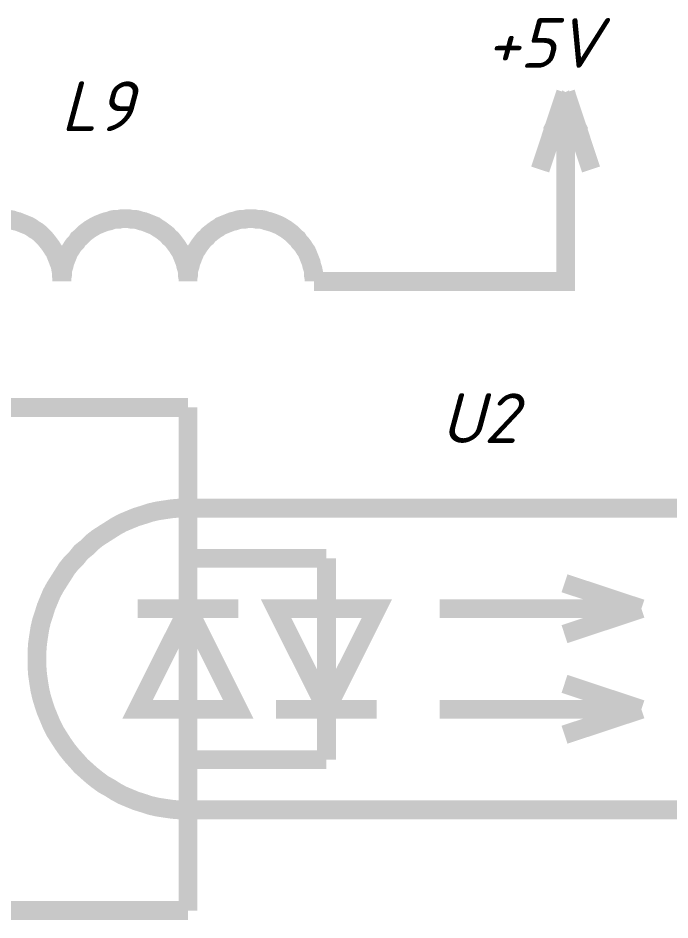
# Model space of a CAD drawing. Header units: inches. Extents: x 0 to 841, y 0 to 594.
# Drawn here: x 548.25 to 574.15, y 39.63 to 75.46 of the extents above; entities that cross this region are included whole.
import ezdxf

# ---------------------------------------------------------------- set-up
doc = ezdxf.new("R2010")
doc.units = ezdxf.units.IN
doc.layers.add('Sheet', color=255, linetype='Continuous')
doc.styles.get("Standard").update_dxf_attribs({"font": 'isocpeui.ttf'})

msp = doc.modelspace()

# ---------------------------------------------------------------- linework, layer by layer
at = {"layer": 'Sheet'}
for points in [[(568.991, 69.444, 0.749, 0.749, 0), (570.002, 72.498, 0.749, 0.749, 0)], [(570.002, 69.983, 0.749, 0.749, 0), (570.002, 72.498, 0.749, 0.749, 0)], [(570.002, 72.498, 0.749, 0.749, 0), (571.012, 69.444, 0.749, 0.749, 0)], [(570.002, 72.521, 0.3, 0.3, 0), (569.238, 71.016, 0.3, 0.3, 0)], [(570.002, 72.521, 0.3, 0.3, 0), (570.765, 71.016, 0.3, 0.3, 0)], [(570.002, 69.983, 0.3, 0.3, 0), (570.002, 72.521, 0.3, 0.3, 0)], [(570.002, 69.983, 0.749, 0.749, 0), (570.002, 64.997, 0.749, 0.749, 0), (564.994, 64.997, 0.749, 0.749, 0)], [(549.992, 64.997, 0.749, 0.749, 0), (549.992, 65.132, 0.749, 0.749, 0), (549.969, 65.244, 0.749, 0.749, 0), (549.969, 65.379, 0.749, 0.749, 0), (549.947, 65.491, 0.749, 0.749, 0), (549.924, 65.626, 0.749, 0.749, 0), (549.879, 65.738, 0.749, 0.749, 0), (549.835, 65.85, 0.749, 0.749, 0), (549.79, 65.963, 0.749, 0.749, 0), (549.745, 66.075, 0.749, 0.749, 0), (549.7, 66.187, 0.749, 0.749, 0), (549.632, 66.277, 0.749, 0.749, 0), (549.565, 66.389, 0.749, 0.749, 0), (549.498, 66.479, 0.749, 0.749, 0), (549.43, 66.569, 0.749, 0.749, 0), (549.34, 66.681, 0.749, 0.749, 0), (549.273, 66.749, 0.749, 0.749, 0), (549.183, 66.838, 0.749, 0.749, 0), (549.093, 66.928, 0.749, 0.749, 0), (549.004, 66.996, 0.749, 0.749, 0), (548.891, 67.063, 0.749, 0.749, 0), (548.801, 67.13, 0.749, 0.749, 0), (548.689, 67.198, 0.749, 0.749, 0), (548.577, 67.243, 0.749, 0.749, 0), (548.465, 67.288, 0.749, 0.749, 0), (548.352, 67.333, 0.749, 0.749, 0), (548.24, 67.377, 0.749, 0.749, 0), (548.128, 67.4, 0.749, 0.749, 0), (548.015, 67.445, 0.749, 0.749, 0), (547.881, 67.467, 0.749, 0.749, 0), (547.746, 67.467, 0.749, 0.749, 0)], [(552.507, 67.49, 0.749, 0.749, 0), (552.372, 67.49, 0.749, 0.749, 0), (552.26, 67.467, 0.749, 0.749, 0), (552.125, 67.467, 0.749, 0.749, 0), (551.99, 67.445, 0.749, 0.749, 0), (551.878, 67.4, 0.749, 0.749, 0), (551.766, 67.377, 0.749, 0.749, 0), (551.631, 67.333, 0.749, 0.749, 0), (551.519, 67.288, 0.749, 0.749, 0), (551.407, 67.243, 0.749, 0.749, 0), (551.317, 67.198, 0.749, 0.749, 0), (551.204, 67.13, 0.749, 0.749, 0), (551.092, 67.063, 0.749, 0.749, 0), (551.002, 66.996, 0.749, 0.749, 0), (550.912, 66.928, 0.749, 0.749, 0), (550.823, 66.838, 0.749, 0.749, 0), (550.733, 66.749, 0.749, 0.749, 0), (550.643, 66.681, 0.749, 0.749, 0), (550.576, 66.569, 0.749, 0.749, 0), (550.486, 66.479, 0.749, 0.749, 0), (550.418, 66.389, 0.749, 0.749, 0), (550.351, 66.277, 0.749, 0.749, 0), (550.284, 66.187, 0.749, 0.749, 0), (550.239, 66.075, 0.749, 0.749, 0), (550.194, 65.963, 0.749, 0.749, 0), (550.149, 65.85, 0.749, 0.749, 0), (550.104, 65.738, 0.749, 0.749, 0), (550.082, 65.626, 0.749, 0.749, 0), (550.037, 65.491, 0.749, 0.749, 0), (550.014, 65.379, 0.749, 0.749, 0), (550.014, 65.244, 0.749, 0.749, 0), (549.992, 65.132, 0.749, 0.749, 0), (549.992, 64.997, 0.749, 0.749, 0)], [(555, 64.997, 0.749, 0.749, 0), (555, 65.132, 0.749, 0.749, 0), (554.977, 65.244, 0.749, 0.749, 0), (554.977, 65.379, 0.749, 0.749, 0), (554.955, 65.491, 0.749, 0.749, 0), (554.91, 65.626, 0.749, 0.749, 0), (554.888, 65.738, 0.749, 0.749, 0), (554.843, 65.85, 0.749, 0.749, 0), (554.798, 65.963, 0.749, 0.749, 0), (554.753, 66.075, 0.749, 0.749, 0), (554.708, 66.187, 0.749, 0.749, 0), (554.64, 66.277, 0.749, 0.749, 0), (554.573, 66.389, 0.749, 0.749, 0), (554.506, 66.479, 0.749, 0.749, 0), (554.438, 66.569, 0.749, 0.749, 0), (554.349, 66.681, 0.749, 0.749, 0), (554.259, 66.749, 0.749, 0.749, 0), (554.191, 66.838, 0.749, 0.749, 0), (554.079, 66.928, 0.749, 0.749, 0), (553.989, 66.996, 0.749, 0.749, 0), (553.899, 67.063, 0.749, 0.749, 0), (553.787, 67.13, 0.749, 0.749, 0), (553.697, 67.198, 0.749, 0.749, 0), (553.585, 67.243, 0.749, 0.749, 0), (553.473, 67.288, 0.749, 0.749, 0), (553.36, 67.333, 0.749, 0.749, 0), (553.248, 67.377, 0.749, 0.749, 0), (553.136, 67.4, 0.749, 0.749, 0), (553.001, 67.445, 0.749, 0.749, 0), (552.889, 67.467, 0.749, 0.749, 0), (552.754, 67.467, 0.749, 0.749, 0), (552.642, 67.49, 0.749, 0.749, 0), (552.507, 67.49, 0.749, 0.749, 0)], [(557.493, 67.49, 0.749, 0.749, 0), (557.358, 67.49, 0.749, 0.749, 0), (557.246, 67.467, 0.749, 0.749, 0), (557.111, 67.467, 0.749, 0.749, 0), (556.999, 67.445, 0.749, 0.749, 0), (556.864, 67.4, 0.749, 0.749, 0), (556.752, 67.377, 0.749, 0.749, 0), (556.639, 67.333, 0.749, 0.749, 0), (556.527, 67.288, 0.749, 0.749, 0), (556.415, 67.243, 0.749, 0.749, 0), (556.302, 67.198, 0.749, 0.749, 0), (556.213, 67.13, 0.749, 0.749, 0), (556.1, 67.063, 0.749, 0.749, 0), (556.01, 66.996, 0.749, 0.749, 0), (555.921, 66.928, 0.749, 0.749, 0), (555.808, 66.838, 0.749, 0.749, 0), (555.741, 66.749, 0.749, 0.749, 0), (555.651, 66.681, 0.749, 0.749, 0), (555.561, 66.569, 0.749, 0.749, 0), (555.494, 66.479, 0.749, 0.749, 0), (555.427, 66.389, 0.749, 0.749, 0), (555.359, 66.277, 0.749, 0.749, 0), (555.292, 66.187, 0.749, 0.749, 0), (555.247, 66.075, 0.749, 0.749, 0), (555.202, 65.963, 0.749, 0.749, 0), (555.157, 65.85, 0.749, 0.749, 0), (555.112, 65.738, 0.749, 0.749, 0), (555.09, 65.626, 0.749, 0.749, 0), (555.045, 65.491, 0.749, 0.749, 0), (555.022, 65.379, 0.749, 0.749, 0), (555.022, 65.244, 0.749, 0.749, 0), (555, 65.132, 0.749, 0.749, 0), (555, 64.997, 0.749, 0.749, 0)], [(560.008, 64.997, 0.749, 0.749, 0), (560.008, 65.132, 0.749, 0.749, 0), (559.985, 65.244, 0.749, 0.749, 0), (559.985, 65.379, 0.749, 0.749, 0), (559.963, 65.491, 0.749, 0.749, 0), (559.918, 65.626, 0.749, 0.749, 0), (559.896, 65.738, 0.749, 0.749, 0), (559.851, 65.85, 0.749, 0.749, 0), (559.806, 65.963, 0.749, 0.749, 0), (559.761, 66.075, 0.749, 0.749, 0), (559.716, 66.187, 0.749, 0.749, 0), (559.649, 66.277, 0.749, 0.749, 0), (559.581, 66.389, 0.749, 0.749, 0), (559.514, 66.479, 0.749, 0.749, 0), (559.424, 66.569, 0.749, 0.749, 0), (559.357, 66.681, 0.749, 0.749, 0), (559.267, 66.749, 0.749, 0.749, 0), (559.177, 66.838, 0.749, 0.749, 0), (559.087, 66.928, 0.749, 0.749, 0), (558.997, 66.996, 0.749, 0.749, 0), (558.907, 67.063, 0.749, 0.749, 0), (558.795, 67.13, 0.749, 0.749, 0), (558.683, 67.198, 0.749, 0.749, 0), (558.593, 67.243, 0.749, 0.749, 0), (558.481, 67.288, 0.749, 0.749, 0), (558.368, 67.333, 0.749, 0.749, 0), (558.234, 67.377, 0.749, 0.749, 0), (558.121, 67.4, 0.749, 0.749, 0), (558.009, 67.445, 0.749, 0.749, 0), (557.874, 67.467, 0.749, 0.749, 0), (557.74, 67.467, 0.749, 0.749, 0), (557.627, 67.49, 0.749, 0.749, 0), (557.493, 67.49, 0.749, 0.749, 0)], [(549.992, 64.997, 0.749, 0.749, 0), (549.992, 64.997, 0.749, 0.749, 0), (549.992, 64.997, 0.749, 0.749, 0), (549.992, 64.997, 0.749, 0.749, 0), (549.992, 64.997, 0.749, 0.749, 0), (549.992, 64.997, 0.749, 0.749, 0), (549.992, 64.997, 0.749, 0.749, 0), (549.992, 64.997, 0.749, 0.749, 0), (549.992, 64.997, 0.749, 0.749, 0), (549.992, 64.997, 0.749, 0.749, 0), (549.992, 64.997, 0.749, 0.749, 0), (549.992, 64.997, 0.749, 0.749, 0), (549.992, 64.997, 0.749, 0.749, 0), (549.992, 64.997, 0.749, 0.749, 0), (549.992, 64.997, 0.749, 0.749, 0), (549.992, 64.997, 0.749, 0.749, 0), (549.992, 64.997, 0.749, 0.749, 0), (549.992, 64.997, 0.749, 0.749, 0), (549.992, 64.997, 0.749, 0.749, 0), (549.992, 64.997, 0.749, 0.749, 0), (549.992, 64.997, 0.749, 0.749, 0), (549.992, 64.997, 0.749, 0.749, 0), (549.992, 64.997, 0.749, 0.749, 0), (549.992, 64.997, 0.749, 0.749, 0), (549.992, 64.997, 0.749, 0.749, 0), (549.992, 64.997, 0.749, 0.749, 0), (549.992, 64.997, 0.749, 0.749, 0), (549.992, 64.997, 0.749, 0.749, 0), (549.992, 64.997, 0.749, 0.749, 0), (549.992, 64.997, 0.749, 0.749, 0), (549.992, 64.997, 0.749, 0.749, 0), (549.992, 64.997, 0.749, 0.749, 0), (549.992, 64.997, 0.749, 0.749, 0)], [(555, 64.997, 0.749, 0.749, 0), (555, 64.997, 0.749, 0.749, 0), (555, 64.997, 0.749, 0.749, 0), (555, 64.997, 0.749, 0.749, 0), (555, 64.997, 0.749, 0.749, 0), (555, 64.997, 0.749, 0.749, 0), (555, 64.997, 0.749, 0.749, 0), (555, 64.997, 0.749, 0.749, 0), (555, 64.997, 0.749, 0.749, 0), (555, 64.997, 0.749, 0.749, 0), (555, 64.997, 0.749, 0.749, 0), (555, 64.997, 0.749, 0.749, 0), (555, 64.997, 0.749, 0.749, 0), (555, 64.997, 0.749, 0.749, 0), (555, 64.997, 0.749, 0.749, 0), (555, 64.997, 0.749, 0.749, 0), (555, 64.997, 0.749, 0.749, 0), (555, 64.997, 0.749, 0.749, 0), (555, 64.997, 0.749, 0.749, 0), (555, 64.997, 0.749, 0.749, 0), (555, 64.997, 0.749, 0.749, 0), (555, 64.997, 0.749, 0.749, 0), (555, 64.997, 0.749, 0.749, 0), (555, 64.997, 0.749, 0.749, 0), (555, 64.997, 0.749, 0.749, 0), (555, 64.997, 0.749, 0.749, 0), (555, 64.997, 0.749, 0.749, 0), (555, 64.997, 0.749, 0.749, 0), (555, 64.997, 0.749, 0.749, 0), (555, 64.997, 0.749, 0.749, 0), (555, 64.997, 0.749, 0.749, 0), (555, 64.997, 0.749, 0.749, 0), (555, 64.997, 0.749, 0.749, 0)], [(560.008, 64.997, 0.749, 0.749, 0), (564.994, 64.997, 0.749, 0.749, 0)], [(560.008, 64.997, 0.3, 0.3, 0), (564.994, 64.997, 0.3, 0.3, 0)], [(515.002, 59.988, 0.749, 0.749, 0), (520.011, 59.988, 0.749, 0.749, 0), (535.012, 59.988, 0.749, 0.749, 0), (555, 59.988, 0.749, 0.749, 0)], [(555, 59.988, 0.749, 0.749, 0), (555, 40, 0.749, 0.749, 0)], [(555, 54.98, 0.3, 0.3, 0), (555, 59.988, 0.3, 0.3, 0)], [(555, 55.991, 0.749, 0.749, 0), (554.685, 55.991, 0.749, 0.749, 0), (554.393, 55.968, 0.749, 0.749, 0), (554.079, 55.923, 0.749, 0.749, 0), (553.787, 55.878, 0.749, 0.749, 0), (553.495, 55.811, 0.749, 0.749, 0), (553.226, 55.721, 0.749, 0.749, 0), (552.934, 55.631, 0.749, 0.749, 0), (552.664, 55.519, 0.749, 0.749, 0), (552.395, 55.407, 0.749, 0.749, 0), (552.148, 55.272, 0.749, 0.749, 0), (551.901, 55.115, 0.749, 0.749, 0), (551.654, 54.958, 0.749, 0.749, 0), (551.407, 54.8, 0.749, 0.749, 0), (551.182, 54.621, 0.749, 0.749, 0), (550.98, 54.419, 0.749, 0.749, 0), (550.755, 54.239, 0.749, 0.749, 0), (550.576, 54.014, 0.749, 0.749, 0), (550.374, 53.812, 0.749, 0.749, 0), (550.194, 53.588, 0.749, 0.749, 0), (550.037, 53.341, 0.749, 0.749, 0), (549.879, 53.093, 0.749, 0.749, 0), (549.722, 52.846, 0.749, 0.749, 0), (549.587, 52.599, 0.749, 0.749, 0), (549.475, 52.33, 0.749, 0.749, 0), (549.363, 52.06, 0.749, 0.749, 0), (549.273, 51.768, 0.749, 0.749, 0), (549.183, 51.499, 0.749, 0.749, 0), (549.116, 51.207, 0.749, 0.749, 0), (549.071, 50.915, 0.749, 0.749, 0), (549.026, 50.6, 0.749, 0.749, 0), (549.004, 50.309, 0.749, 0.749, 0), (549.004, 49.994, 0.749, 0.749, 0)], [(555, 55.991, 0.749, 0.749, 0), (579.501, 55.991, 0.749, 0.749, 0)], [(560.502, 53.992, 0.749, 0.749, 0), (555, 53.992, 0.749, 0.749, 0)], [(560.502, 45.996, 0.749, 0.749, 0), (560.502, 53.992, 0.749, 0.749, 0)], [(569.957, 53.004, 0.749, 0.749, 0), (573.011, 51.993, 0.749, 0.749, 0)], [(553.001, 51.993, 0.749, 0.749, 0), (556.999, 51.993, 0.749, 0.749, 0)], [(564.994, 51.993, 0.749, 0.749, 0), (573.011, 51.993, 0.749, 0.749, 0)], [(573.011, 51.993, 0.749, 0.749, 0), (569.957, 50.982, 0.749, 0.749, 0)], [(549.004, 49.994, 0.749, 0.749, 0), (549.004, 49.68, 0.749, 0.749, 0), (549.026, 49.388, 0.749, 0.749, 0), (549.071, 49.073, 0.749, 0.749, 0), (549.116, 48.781, 0.749, 0.749, 0), (549.183, 48.489, 0.749, 0.749, 0), (549.273, 48.197, 0.749, 0.749, 0), (549.363, 47.928, 0.749, 0.749, 0), (549.475, 47.658, 0.749, 0.749, 0), (549.587, 47.389, 0.749, 0.749, 0), (549.722, 47.119, 0.749, 0.749, 0), (549.879, 46.872, 0.749, 0.749, 0), (550.037, 46.625, 0.749, 0.749, 0), (550.194, 46.401, 0.749, 0.749, 0), (550.374, 46.176, 0.749, 0.749, 0), (550.576, 45.951, 0.749, 0.749, 0), (550.755, 45.749, 0.749, 0.749, 0), (550.98, 45.547, 0.749, 0.749, 0), (551.182, 45.368, 0.749, 0.749, 0), (551.407, 45.188, 0.749, 0.749, 0), (551.654, 45.008, 0.749, 0.749, 0), (551.901, 44.873, 0.749, 0.749, 0), (552.148, 44.716, 0.749, 0.749, 0), (552.395, 44.581, 0.749, 0.749, 0), (552.664, 44.469, 0.749, 0.749, 0), (552.934, 44.357, 0.749, 0.749, 0), (553.226, 44.267, 0.749, 0.749, 0), (553.495, 44.177, 0.749, 0.749, 0), (553.787, 44.11, 0.749, 0.749, 0), (554.079, 44.065, 0.749, 0.749, 0), (554.393, 44.02, 0.749, 0.749, 0), (554.685, 43.998, 0.749, 0.749, 0), (555, 43.998, 0.749, 0.749, 0)], [(569.957, 49.006, 0.749, 0.749, 0), (573.011, 47.995, 0.749, 0.749, 0)], [(562.501, 47.995, 0.749, 0.749, 0), (558.503, 47.995, 0.749, 0.749, 0)], [(564.994, 47.995, 0.749, 0.749, 0), (573.011, 47.995, 0.749, 0.749, 0)], [(573.011, 47.995, 0.749, 0.749, 0), (569.957, 46.985, 0.749, 0.749, 0)], [(555, 45.996, 0.749, 0.749, 0), (560.502, 45.996, 0.749, 0.749, 0)], [(555, 44.986, 0.3, 0.3, 0), (555, 40, 0.3, 0.3, 0)], [(555, 43.998, 0.749, 0.749, 0), (579.501, 43.998, 0.749, 0.749, 0)], [(520.011, 40, 0.749, 0.749, 0), (520.011, 40, 0.749, 0.749, 0), (555, 40, 0.749, 0.749, 0)]]:
    msp.add_lwpolyline(points, format="xyseb", dxfattribs=at)
for points in [[(553.001, 47.995, 0.749, 0.749, 0), (556.999, 47.995, 0.749, 0.749, 0), (555, 51.993, 0.749, 0.749, 0), (553.001, 47.995, 0.749, 0.749, 0)], [(562.501, 51.993, 0.749, 0.749, 0), (558.503, 51.993, 0.749, 0.749, 0), (560.502, 47.995, 0.749, 0.749, 0), (562.501, 51.993, 0.749, 0.749, 0)]]:
    msp.add_lwpolyline(points, format="xyseb", close=True, dxfattribs=at)

# ---------------------------------------------------------------- texts
for s, p in [('+5V', (566.835, 73.486)), ('L9', (549.947, 70.971)), ('U2', (565.038, 58.574))]:
    msp.add_text(s, height=1.9764, dxfattribs=at).set_placement(p)

doc.saveas('drawing.dxf')
